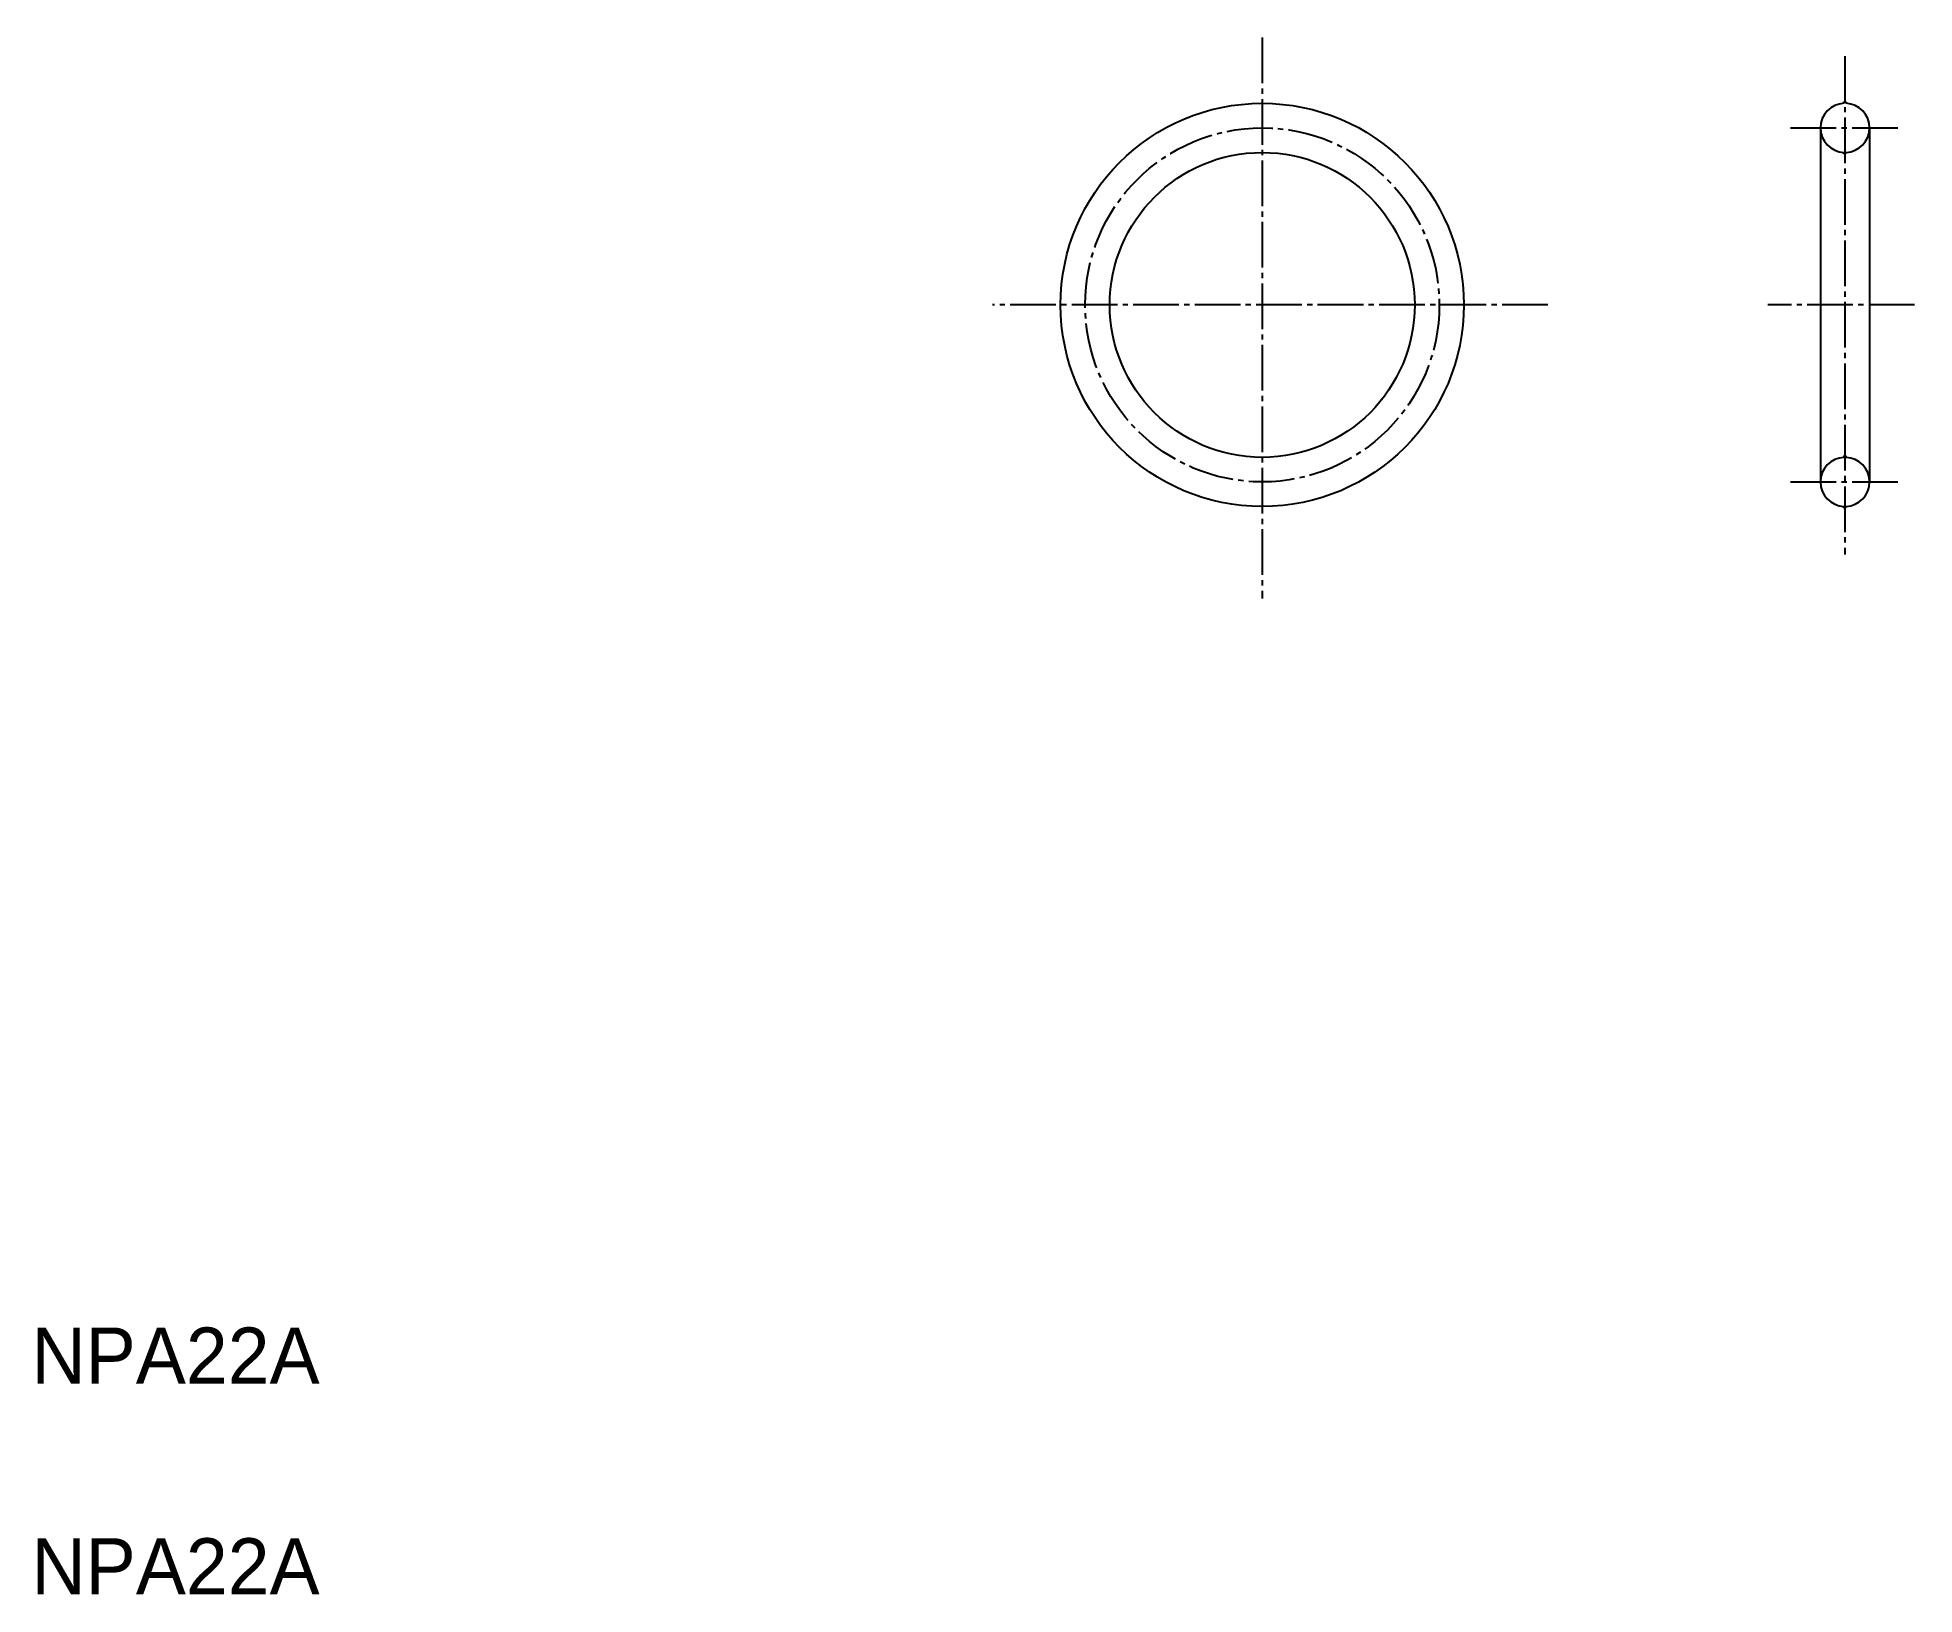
# Model space of a CAD drawing. Extents: x 10 to 144, y 10 to 121.
import ezdxf

# ---------------------------------------------------------------- set-up
doc = ezdxf.new("R2010")
doc.units = 0
doc.header["$LTSCALE"] = 0.25
doc.linetypes.add('CENTER', pattern=[17.5, 13, -1.5, 1.5, -1.5])
doc.layers.get('0').update_dxf_attribs({"linetype": 'CONTINUOUS'})
doc.layers.add('CENTER', color=1, linetype='CENTER')

msp = doc.modelspace()

# ---------------------------------------------------------------- linework, layer by layer
at = {"color": 7, "linetype": 'CONTINUOUS'}
for p, q in [((138.98, 116.24), (139.13, 116.24)), ((138.98, 116.24), (138.98, 116.14)), ((139.13, 116.24), (139.13, 116.14)), ((137.31, 114.39), (137.31, 89.19)), ((140.81, 114.39), (140.81, 89.19)), ((138.98, 112.54), (138.98, 112.64)), ((138.98, 112.54), (139.13, 112.54)), ((139.13, 112.54), (139.13, 112.64)), ((138.98, 91.04), (139.13, 91.04)), ((138.98, 91.04), (138.98, 90.94)), ((139.13, 91.04), (139.13, 90.94)), ((138.98, 87.34), (138.98, 87.44)), ((138.98, 87.34), (139.13, 87.34)), ((139.13, 87.34), (139.13, 87.44))]:
    msp.add_line(p, q, dxfattribs=at)
for p, q in [((140.81, 108.09), (140.81, 108.09)), ((140.81, 101.79), (140.81, 101.79))]:
    msp.add_line(p, q)
for radius in [14.35, 10.85]:
    msp.add_circle((97.59, 101.79), radius, dxfattribs=at)
for centre, start, end in [((139.06, 114.39), 92.4563, 267.5418), ((139.06, 114.39), 272.4582, 87.5437), ((139.06, 89.19), 92.4582, 267.5437), ((139.06, 89.19), 272.4563, 87.5418)]:
    msp.add_arc(centre, 1.75, start, end, dxfattribs=at)
at = {"layer": 'CENTER', "color": 1, "linetype": 'CENTER'}
for p, q in [((97.59, 120.82), (97.59, 80.9)), ((139.06, 119.5), (139.06, 84.03)), ((135.19, 114.39), (142.92, 114.39)), ((117.91, 101.79), (78.4, 101.79)), ((144, 101.79), (133.57, 101.79)), ((135.19, 89.19), (142.92, 89.19))]:
    msp.add_line(p, q, dxfattribs=at)
msp.add_circle((97.59, 101.79), 12.6, dxfattribs=at)

# ---------------------------------------------------------------- texts
for p in [(10, 25), (10, 10)]:
    msp.add_text('NPA22A', height=4).set_placement(p)

doc.saveas('drawing.dxf')
